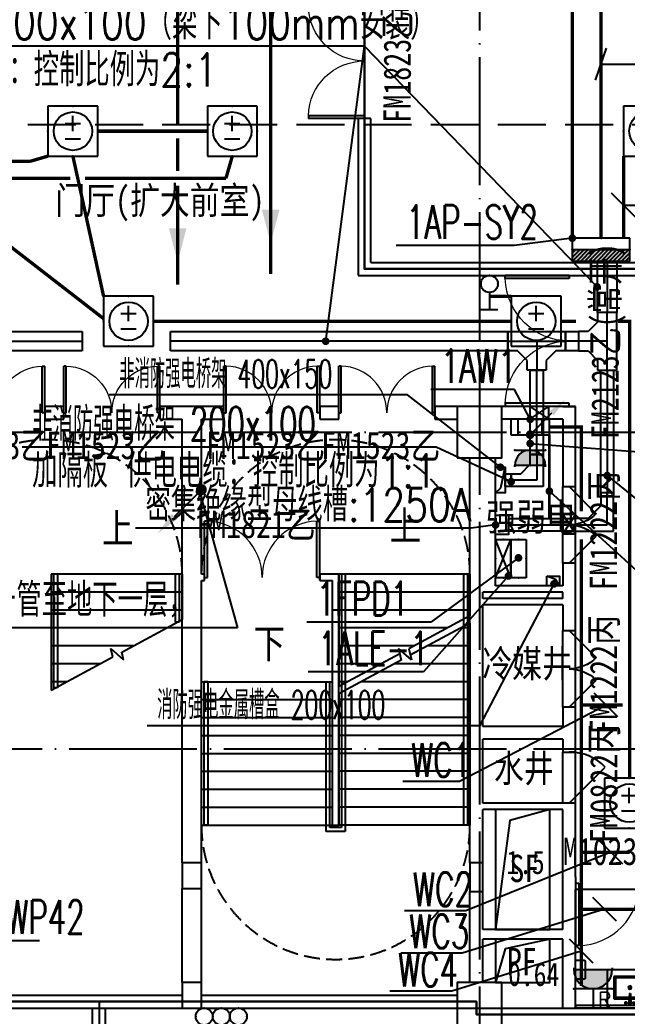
# Model space of a CAD drawing. Extents: x -233336 to 840473, y -28113 to 330904.
# Drawn here: x 25212 to 34706, y 7574 to 23141 of the extents above; entities that cross this region are included whole.
import ezdxf
from ezdxf.enums import TextEntityAlignment as Align
from ezdxf.xclip import XClip

# ---------------------------------------------------------------- set-up
doc = ezdxf.new("R2010")
doc.units = 0
doc.header["$LTSCALE"] = 1000
doc.header["$XCLIPFRAME"] = 2
for name, pattern in [('104-14# 核心筒$0$DASH', [0.35, 0.25, -0.1]), ('104-14# 核心筒$0$DOTE', [2.42, 2, -0.2, 0.02, -0.2]), ('DASH', [0.35, 0.25, -0.1]), ('X-104 14#平面$0$109 3#平面$0$DASH', [0.35, 0.25, -0.1])]:
    doc.linetypes.add(name, pattern=pattern)
doc.layers.get('0').update_dxf_attribs({"linetype": 'CONTINUOUS'})
for name, color, linetype in [('104-14# 核心筒$0$01-标注_符号', 8, 'CONTINUOUS'), ('104-14# 核心筒$0$02-TEXT_标注', 9, 'CONTINUOUS'), ('104-14# 核心筒$0$02-TEXT_门窗', 9, 'CONTINUOUS'), ('104-14# 核心筒$0$A-C_门', 8, 'CONTINUOUS'), ('104-14# 核心筒$0$A-E_栏杆', 8, 'CONTINUOUS'), ('104-14# 核心筒$0$A-E_电梯', 8, 'CONTINUOUS'), ('104-14# 核心筒$0$A-I_卫-洁具', 8, 'CONTINUOUS'), ('104-14# 核心筒$0$A-TECH_结构', 8, 'CONTINUOUS'), ('104-14# 核心筒$0$A_AXIS-轴线', 8, '104-14# 核心筒$0$DOTE'), ('104-14# 核心筒$0$A_STR-砌块墙', 7, 'CONTINUOUS'), ('104-14# 核心筒$0$A_STR-砼柱', 8, 'CONTINUOUS'), ('104-14# 核心筒$0$DOOR_FIRE', 8, 'CONTINUOUS'), ('104-14# 核心筒$0$DOOR_FIRE_TEXT', 7, 'CONTINUOUS'), ('CABLETRAY', 130, 'CONTINUOUS'), ('CABLETRAY_DIM', 80, 'CONTINUOUS'), ('CABLETRAY_DOTE', 160, 'CONTINUOUS'), ('DIM-插座', 80, 'CONTINUOUS'), ('DIM-箱柜', 80, 'CONTINUOUS'), ('DIM-系统', 80, 'CONTINUOUS'), ('EQUIP-动力', 80, 'CONTINUOUS'), ('EQUIP-插座', 80, 'CONTINUOUS'), ('EQUIP-照明', 80, 'CONTINUOUS'), ('EQUIP-箱柜', 80, 'CONTINUOUS'), ('LWIRE', 80, 'CONTINUOUS'), ('TEL_LEAD', 80, 'CONTINUOUS'), ('WIRE-动力', 50, 'CONTINUOUS'), ('WIRE-动力控制', 160, 'DASH'), ('WIRE-插座', 160, 'CONTINUOUS'), ('X-104 14#平面$0$02-TEXT_标注', 9, 'CONTINUOUS'), ('X-104 14#平面$0$05-填充_天正', 8, 'CONTINUOUS'), ('X-104 14#平面$0$A-SUR_吊顶', 8, 'CONTINUOUS'), ('X-104 14#平面$0$A-TECH_电气', 8, 'CONTINUOUS'), ('X-104 14#平面$0$A_STR-砌块墙', 7, 'CONTINUOUS'), ('X-104 14#平面$0$DOOR_FIRE', 8, 'CONTINUOUS'), ('X-104 14#平面$0$DOOR_FIRE_TEXT', 7, 'CONTINUOUS')]:
    doc.layers.add(name, color=color, linetype=linetype)
doc.layers.add('104-14# 核心筒$0$04-不打印_辅助线', color=8, linetype='CONTINUOUS', plot=False)
doc.layers.add('2019.06.25燃气表间不打印', color=7, linetype='CONTINUOUS', plot=False)
doc.layers.add('X-104 14#平面$0$000套内', color=8, linetype='CONTINUOUS', lineweight=30)
doc.styles.add('104-14# 核心筒$0$_TCH_DIM', font='ros.shx', dxfattribs={"bigfont": 'jd.shx'})
doc.styles.add('104-14# 核心筒$0$_TCH_SPACE', font='STXIHEI.TTF', dxfattribs={"width": 0.8, "height": 5})
doc.styles.add('104-14# 核心筒$0$_TCH_WINDOW', font='STXIHEI.TTF', dxfattribs={"width": 0.8, "height": 3.5})
doc.styles.add('104-14# 核心筒$0$Standard', font='STXIHEI.TTF', dxfattribs={"width": 0.8})
doc.styles.add('_TCH_DIM', font='ROMANS2', dxfattribs={"width": 0.8, "bigfont": 'HZDF2'})
doc.styles.add('_TCH_LABEL', font='COMPLEX', dxfattribs={"bigfont": 'GBCBIG'})
doc.styles.add('_TEL_DIM', font='ROMANS2', dxfattribs={"width": 0.8, "height": 3.5, "bigfont": 'HZDF2'})
doc.styles.get("Standard").update_dxf_attribs({"font": 'GBENOR', "bigfont": 'GBCBIG'})
doc.styles.add('X-104 14#平面$0$_TCH_WINDOW', font='STXIHEI.TTF', dxfattribs={"width": 0.75, "height": 3.5})
doc.styles.add('X-104 14#平面$0$Standard', font='STXIHEI.TTF', dxfattribs={"width": 0.8})

# ---------------------------------------------------------------- blocks, each defined once
blk = doc.blocks.new('$equip$00001428')
for p, q in [((0.75, 0.6), (-0.75, 0.6)), ((-0.75, 0.6), (-0.75, 0)), ((-0.469, 0.6), (-0.469, 0)), ((0.469, 0.6), (0.469, 0)), ((0.75, 0), (0.75, 0.6)), ((-0.75, 0), (0.75, 0))]:
    blk.add_line(p, q)
for p in [(0, 0.6), (-0.75, 0.3), (0, 0), (0.75, 0.3)]:
    blk.add_point(p)
at = {"style": '_TCH_LABEL', "flags": 9}
blk.add_attdef('A', (0, 0), '', height=0.00002, dxfattribs=at)
blk = doc.blocks.new('$equip$00001424')
for p, q in [((-0.75, 0), (0.75, 0.6)), ((-0.75, 0.6), (0.75, 0)), ((0.75, 0.6), (-0.75, 0.6)), ((-0.75, 0.6), (-0.75, 0)), ((0.75, 0), (0.75, 0.6)), ((-0.75, 0), (0.75, 0))]:
    blk.add_line(p, q)
for p in [(0, 0.6), (-0.75, 0.3), (0, 0), (0.75, 0.3)]:
    blk.add_point(p)
at = {"style": '_TCH_LABEL', "flags": 9}
blk.add_attdef('A', (0, 0), '', height=0.00002, dxfattribs=at)
blk = doc.blocks.new('$equip$00001413')
for p, q in [((0.75, 0.6), (-0.75, 0.6)), ((-0.75, 0.6), (-0.75, 0)), ((0.75, 0), (0.75, 0.6)), ((-0.75, 0), (0.75, 0))]:
    blk.add_line(p, q)
for p in [(0, 0.6), (-0.75, 0.3), (0, 0), (0.75, 0.3)]:
    blk.add_point(p)
at = {"style": '_TCH_LABEL', "flags": 9}
blk.add_attdef('A', (0, 0), '', height=0.00002, dxfattribs=at)
blk = doc.blocks.new('104-14# 核心筒$0$jhat')
for p, q in [((-395, -250), (-395, 250)), ((-395, 250), (-45, 250)), ((-45, 250), (-45, 12)), ((-220, 32), (-220, 5)), ((-125, 8), (12, 14)), ((-125, 8), (-125, -8)), ((12, 14), (12, -14)), ((-225, 0), (-254, 0)), ((-220, -5), (-220, -33)), ((-187, 0), (-215, 0)), ((-125, -8), (12, -14)), ((-45, -12), (-45, -250)), ((-45, -250), (-395, -250))]:
    blk.add_line(p, q)
at = {"color": 8}
blk.add_lwpolyline([(-70, -11), (-70, -225), (-370, -225), (-370, 225), (-70, 225), (-70, 11)], dxfattribs=at)
at = {"ltscale": 1000, "const_width": 0.84}
blk.add_lwpolyline([(-220, 0, 1), (-220, 0, 1)], format="xyb", close=True, dxfattribs=at)
for points in [[(7, 81), (30, 81), (30, 51), (7, 51)], [(12, -21), (30, -21), (30, 21), (12, 21)], [(7, -81), (30, -81), (30, -51), (7, -51)]]:
    blk.add_lwpolyline(points, close=True)
blk.add_circle((-220, 0), 25.2)
at = {"layer": '104-14# 核心筒$0$04-不打印_辅助线'}
blk.add_lwpolyline([(100, -350), (100, 350), (-500, 350), (-500, -350)], close=True, dxfattribs=at)
blk = doc.blocks.new('104-14# 核心筒$0$$DorLib2D$00000002')
for p, q in [((-0.5, 0), (-0.5, 0.4875)), ((-0.475, 0.4875), (-0.5, 0.4875)), ((-0.475, 0), (-0.475, 0.4875)), ((0.475, 0), (0.475, 0.4875)), ((0.475, 0.4875), (0.5, 0.4875)), ((0.5, 0), (0.5, 0.4875)), ((-0.5, 0), (-0.475, 0)), ((0.5, 0), (0.475, 0))]:
    blk.add_line(p, q)
at = {"lineweight": 13}
for centre, start, end in [((-0.4875, 0), 0, 88.53072), ((0.4875, 0), 91.46928, 180)]:
    blk.add_arc(centre, 0.4875, start, end, dxfattribs=at)
blk = doc.blocks.new('104-14# 核心筒$0$$DorLib2D$00000116')
at = {"color": 0}
for p, q in [((-0.5, 0), (-0.146, 0.354)), ((0.5, 0), (0.146, 0.354))]:
    blk.add_line(p, q, dxfattribs=at)
for centre, start, end in [((-0.5, 0), 0, 45), ((0.5, 0), 135, 180)]:
    blk.add_arc(centre, 0.5, start, end, dxfattribs=at)
blk = doc.blocks.new('104-14# 核心筒$0$$DorLib2D$00000001')
for p, q in [((0.45, 0.975), (0.5, 0.975)), ((0.45, 0), (0.45, 0.975)), ((0.5, 0), (0.5, 0.975)), ((0.5, 0), (0.45, 0))]:
    blk.add_line(p, q)
at = {"lineweight": 13}
blk.add_arc((0.475, 0), 0.975, 91.4693, 180, dxfattribs=at)
blk = doc.blocks.new('104-14# 核心筒$0$$DorLib2D$00000114')
at = {"color": 0}
blk.add_line((0.5, 0), (-0.207, 0.707), dxfattribs=at)
blk.add_arc((0.5, 0), 1, 135, 180, dxfattribs=at)
blk = doc.blocks.new('_FZHK')
blk.add_lwpolyline([(-0.5, -0.5), (0.5, -0.5), (0.5, 0.5), (-0.5, 0.5)], close=True)
blk = doc.blocks.new('104-14# 核心筒')
blk.add_lwpolyline([(29900, 14380), (29900, 14480)])
at = {"layer": '104-14# 核心筒$0$01-标注_符号'}
for points in [[(26725, 14760, 0, 0, 0), (26725, 13950, 120, 0, 0), (26725, 13500, 0, 0, 0)], [(31225, 14800, 0, 0, 0), (31225, 14090, 120, 0, 0), (31225, 13640, 0, 0, 0)], [(29075, 12958.2, 0, 0, 0), (29075, 8950, 0, 0, 0), (31225, 8950, 0, 0, 0), (31225, 12260.2, 120, 0, 0), (31225, 12710.2, 0, 0, 0)]]:
    blk.add_lwpolyline(points, format="xyseb", dxfattribs=at)
at = {"layer": '104-14# 核心筒$0$04-不打印_辅助线', "linetype": '104-14# 核心筒$0$DASH'}
for centre, start, end in [((25650, 14480), 0, 180), ((30150, 14480), 0, 180), ((30150, 10560), 180, 0)]:
    blk.add_arc(centre, 2100, start, end, dxfattribs=at)
at = {"layer": '104-14# 核心筒$0$A-C_门'}
blk.add_line((34900, 9550), (33900, 9550), dxfattribs=at)
at = {"layer": '104-14# 核心筒$0$A-E_栏杆'}
for p, q in [((25740, 14480), (25740, 12704.8)), ((25800, 14480), (25740, 14480)), ((25800, 14480), (25800, 12704.8)), ((27640, 14480), (27640, 13729.8)), ((27700, 14480), (27640, 14480)), ((27700, 14480), (27700, 13729.8)), ((30240, 14480), (30240, 10520)), ((30300, 14480), (30240, 14480)), ((30300, 14480), (30300, 10460)), ((32150, 14480), (32150, 10560)), ((32210, 14480), (32150, 14480)), ((32210, 14480), (32210, 10560)), ((27700, 13729.8), (27640, 13729.8)), ((28090, 12800), (28090, 10560)), ((28150, 12800), (28090, 12800)), ((28150, 12800), (28150, 10560)), ((30000, 10460), (30000, 12800)), ((30000, 12800), (30060, 12800)), ((30060, 10520), (30060, 12800)), ((25800, 12704.8), (25740, 12704.8)), ((28150, 10560), (28090, 10560)), ((30300, 10460), (30000, 10460)), ((30240, 10520), (30060, 10520)), ((32210, 10560), (32150, 10560))]:
    blk.add_line(p, q, dxfattribs=at)
at = {"layer": '104-14# 核心筒$0$A-E_电梯'}
for p, q in [((25700, 14480), (25700, 12667)), ((27750, 14480), (25700, 14480)), ((27750, 14480), (27750, 13773)), ((30200, 14480), (30200, 12723.8)), ((32250, 14480), (30200, 14480)), ((32250, 14480), (32250, 13829.8)), ((27750, 14200), (25700, 14200)), ((32250, 14200), (30200, 14200)), ((27750, 13920), (25700, 13920)), ((30200, 13920), (30100, 13920)), ((32250, 13920), (30200, 13920)), ((26804.1, 13262.7), (27750, 13773)), ((32250, 13829.8), (31292.1, 13313)), ((32250, 13716.2), (31316, 13212.3)), ((32250, 13716.2), (32250, 10560)), ((27503.5, 13640), (25700, 13640)), ((31898.2, 13640), (30200, 13640)), ((32250, 13640), (32108.8, 13640)), ((26984.5, 13360), (25700, 13360)), ((26663.5, 13186.8), (26632.3, 13318.2)), ((26632.3, 13318.2), (26833.3, 13139.4)), ((26833.3, 13139.4), (26804.1, 13262.7)), ((31379.2, 13360), (30200, 13360)), ((31151.5, 13237.2), (30200, 12723.8)), ((31333.3, 13139.4), (31132.3, 13318.2)), ((31132.3, 13318.2), (31175.4, 13136.5)), ((31292.1, 13313), (31333.3, 13139.4)), ((32250, 13360), (31589.8, 13360)), ((25700, 12667), (26663.5, 13186.8)), ((26465.5, 13080), (25700, 13080)), ((31175.4, 13136.5), (30200, 12610.2)), ((30860.2, 13080), (30200, 13080)), ((32250, 13080), (31070.8, 13080)), ((25946.5, 12800), (25700, 12800)), ((28050, 10560), (28050, 12800)), ((28050, 12800), (30100, 12800)), ((30100, 10560), (30100, 12800)), ((30341.2, 12800), (30200, 12800)), ((32250, 12800), (30551.8, 12800)), ((30200, 12610.2), (30200, 10560)), ((28050, 12520), (30100, 12520)), ((32250, 12520), (30200, 12520)), ((28050, 12240), (30100, 12240)), ((32250, 12240), (30200, 12240)), ((28050, 11960), (30100, 11960)), ((32250, 11960), (30200, 11960)), ((28050, 11680), (30100, 11680)), ((32250, 11680), (30200, 11680)), ((28050, 11400), (30100, 11400)), ((32250, 11400), (30200, 11400)), ((28050, 11120), (30100, 11120)), ((32250, 11120), (30200, 11120)), ((28050, 10840), (30100, 10840)), ((32250, 10840), (30200, 10840)), ((28050, 10560), (30100, 10560)), ((32250, 10560), (30200, 10560))]:
    blk.add_line(p, q, dxfattribs=at)
at = {"layer": '104-14# 核心筒$0$A-I_卫-洁具', "ltscale": 0.1}
blk.add_lwpolyline([(33900, 8150), (33900, 8450), (34030, 8450, -0.4142136), (34050, 8430), (34050, 8170, -0.4142136), (34030, 8150)], format="xyb", close=True, dxfattribs=at)
for points in [[(37400, 7700), (33900, 7700), (33900, 8300), (37400, 8300)], [(33900, 7700), (37400, 7700), (37400, 7740), (33900, 7740)]]:
    blk.add_lwpolyline(points, close=True, dxfattribs=at)
at = {"layer": '104-14# 核心筒$0$A-TECH_结构'}
for points in [[(33500, 10800), (32650, 10800), (32650, 8925), (33500, 8925), (33500, 10800), (32871, 10632.1), (32650, 8925)], [(33500, 8775), (32650, 8775), (32650, 8100), (33500, 8100), (33500, 8775), (32798, 8625.1), (32650, 8100)]]:
    blk.add_lwpolyline(points, dxfattribs=at)
at = {"layer": '104-14# 核心筒$0$A_AXIS-轴线'}
for p, q in [((32400, 54018.4), (32400, -8545.1)), ((-24839, 16700), (120259.9, 16700)), ((-24839, 11750), (120259.9, 11750)), ((-24839, 7700), (120259.9, 7700))]:
    blk.add_line(p, q, dxfattribs=at)
at = {"layer": '104-14# 核心筒$0$A_STR-砌块墙'}
for p, q in [((25900, 17100), (25600, 17100)), ((25600, 17100), (25600, 16900)), ((25900, 16900), (25900, 17100)), ((27900, 17100), (27400, 17100)), ((27400, 17100), (27400, 16900)), ((28400, 17100), (27900, 17100)), ((28400, 16900), (28400, 17100)), ((30200, 17100), (29900, 17100)), ((29900, 17100), (29900, 16900)), ((30200, 16900), (30200, 17100)), ((32050, 17100), (31700, 17100)), ((31700, 17100), (31700, 16900)), ((33900, 17100), (32750, 17100)), ((33900, 15850), (33900, 17100)), ((25600, 16900), (25900, 16900)), ((27400, 16900), (27750, 16900)), ((27750, 14430), (27750, 16900)), ((28050, 16900), (28400, 16900)), ((28050, 14480), (28050, 16900)), ((29900, 16900), (30200, 16900)), ((31700, 16900), (32050, 16900)), ((33700, 16900), (32750, 16900)), ((33700, 16900), (33700, 15850)), ((32250, 14250), (32250, 16300)), ((32650, 14300), (32650, 16300)), ((33700, 15850), (33900, 15850)), ((33900, 14650), (33700, 14650)), ((33700, 14650), (33700, 14300)), ((33900, 14250), (33900, 14650)), ((28100, 14480), (28050, 14480)), ((28100, 14380), (28100, 14480)), ((30200, 14480), (29900, 14480)), ((29900, 14480), (29900, 14380)), ((30200, 10560), (30200, 14480)), ((27750, 9970), (27750, 14430)), ((28050, 14380), (28100, 14380)), ((28050, 9970), (28050, 14380)), ((29900, 14380), (30100, 14380)), ((30100, 10560), (30100, 14380)), ((32250, 14050), (32250, 14250)), ((33700, 14200), (32450, 14200)), ((32450, 14100), (32450, 14200)), ((33700, 14300), (32650, 14300)), ((33700, 14100), (33700, 14200)), ((33900, 14050), (33900, 14250)), ((32250, 12000), (32250, 14050)), ((33700, 14100), (32450, 14100)), ((33900, 13600), (33900, 14050)), ((33700, 14000), (32450, 14000)), ((32450, 12100), (32450, 14000)), ((33700, 14000), (33700, 13600)), ((33700, 13600), (33900, 13600)), ((33900, 12400), (33700, 12400)), ((33700, 12400), (33700, 12100)), ((33900, 12000), (33900, 12400)), ((32250, 10850), (32250, 12000)), ((33700, 12100), (32450, 12100)), ((33900, 11700), (33900, 12000)), ((33700, 11900), (32450, 11900)), ((32450, 10900), (32450, 11900)), ((33700, 11900), (33700, 11700)), ((33700, 11700), (33900, 11700)), ((33700, 10900), (32450, 10900)), ((33900, 10900), (33700, 10900)), ((33900, 10850), (33900, 10900)), ((32250, 9970), (32250, 10850)), ((33700, 10800), (32450, 10800)), ((32450, 9970), (32450, 10800)), ((33700, 9650), (33700, 10800)), ((33900, 9750), (33900, 10850)), ((30100, 10560), (30200, 10560)), ((33900, 9750), (33900, 9550)), ((27750, 8100), (27750, 9570)), ((28050, 8100), (28050, 9570)), ((32250, 8850), (32250, 9520)), ((32450, 8925), (32450, 9520)), ((33700, 8925), (33700, 9650)), ((33900, 8850), (33900, 9550)), ((33700, 8925), (32450, 8925)), ((32250, 8100), (32250, 8850)), ((33700, 8775), (32450, 8775)), ((32450, 8100), (32450, 8775)), ((33700, 7700), (33700, 8775)), ((33900, 7700), (33900, 8850)), ((23750, 7900), (27750, 7900)), ((28050, 7900), (32050, 7900)), ((23750, 7700), (27750, 7700)), ((28050, 7700), (32050, 7700)), ((32750, 7700), (33700, 7700)), ((33900, 7700), (37400, 7700))]:
    blk.add_line(p, q, dxfattribs=at)
at = {"layer": '104-14# 核心筒$0$DOOR_FIRE'}
for p, q in [((33700, 14650), (33700, 15850)), ((33900, 14650), (33900, 15850)), ((33700, 12400), (33700, 13600)), ((33900, 12400), (33900, 13600)), ((33700, 10900), (33700, 11700)), ((33900, 10900), (33900, 11700))]:
    blk.add_line(p, q, dxfattribs=at)
at = {"layer": '104-14# 核心筒$0$A-C_门'}
ref = blk.add_blockref('104-14# 核心筒$0$$DorLib2D$00000001', (34400, 9650), dxfattribs=dict(at, xscale=1000, yscale=1000, zscale=200, rotation=180))
ref.add_attrib('A', 'M1023', (33702.6, 9934.5), dxfattribs={"layer": '104-14# 核心筒$0$02-TEXT_门窗', "height": 428.14, "style": '104-14# 核心筒$0$_TCH_WINDOW', "width": 0.8})
at = {"layer": '104-14# 核心筒$0$A-I_卫-洁具', "ltscale": 0.1, "xscale": -1, "rotation": 90}
blk.add_blockref('104-14# 核心筒$0$jhat', (34750, 7800), dxfattribs=at)
at = {"layer": '104-14# 核心筒$0$A_STR-砼柱'}
for p, xscale, yscale, zscale in [((32400, 16700), 700, 800, 800), ((27900, 9770), 300, 400, 400), ((32350, 9745), 200, 450, 450), ((27900, 7900), 300, 400, 400), ((32400, 7700), 700, 800, 800)]:
    blk.add_blockref('_FZHK', p, dxfattribs=dict(at, xscale=xscale, yscale=yscale, zscale=zscale))
at = {"layer": '104-14# 核心筒$0$DOOR_FIRE'}
ref = blk.add_blockref('104-14# 核心筒$0$$DorLib2D$00000002', (24850, 17000), dxfattribs=dict(at, xscale=1500, yscale=-1500, zscale=200, rotation=180.000000000012))
ref.add_attrib('A', 'FM1523乙', (23821.6, 16278.2), dxfattribs={"layer": '104-14# 核心筒$0$DOOR_FIRE_TEXT', "height": 428.14, "style": '104-14# 核心筒$0$_TCH_WINDOW', "width": 0.8})
ref = blk.add_blockref('104-14# 核心筒$0$$DorLib2D$00000002', (26650, 17000), dxfattribs=dict(at, xscale=1500, yscale=-1500, zscale=200, rotation=180.000000000012))
ref.add_attrib('A', 'FM1523乙', (25621.6, 16278.2), dxfattribs={"layer": '104-14# 核心筒$0$DOOR_FIRE_TEXT', "height": 428.14, "style": '104-14# 核心筒$0$_TCH_WINDOW', "width": 0.8})
ref = blk.add_blockref('104-14# 核心筒$0$$DorLib2D$00000002', (29150, 17000), dxfattribs=dict(at, xscale=-1500, yscale=-1500, zscale=200, rotation=180.000000000012))
ref.add_attrib('A', 'FM1523乙', (28121.6, 16278.2), dxfattribs={"layer": '104-14# 核心筒$0$DOOR_FIRE_TEXT', "height": 428.14, "style": '104-14# 核心筒$0$_TCH_WINDOW', "width": 0.8})
ref = blk.add_blockref('104-14# 核心筒$0$$DorLib2D$00000002', (30950, 17000), dxfattribs=dict(at, xscale=-1500, yscale=-1500, zscale=200, rotation=180.000000000012))
ref.add_attrib('A', 'FM1523乙', (29921.6, 16278.2), dxfattribs={"layer": '104-14# 核心筒$0$DOOR_FIRE_TEXT', "height": 428.14, "style": '104-14# 核心筒$0$_TCH_WINDOW', "width": 0.8})
ref = blk.add_blockref('104-14# 核心筒$0$$DorLib2D$00000116', (33800, 15250), dxfattribs=dict(at, xscale=1200, yscale=-1200, zscale=200, rotation=90.00000000036427))
ref.add_attrib('A', 'FM1222丙', (34550.8, 14225.9), dxfattribs={"layer": '104-14# 核心筒$0$DOOR_FIRE_TEXT', "height": 428.14, "rotation": 90, "style": '104-14# 核心筒$0$_TCH_WINDOW', "width": 0.8})
ref = blk.add_blockref('104-14# 核心筒$0$$DorLib2D$00000002', (29000, 14430), dxfattribs=dict(at, xscale=1800, yscale=1800, zscale=100))
ref.add_attrib('A', 'FM1821乙', (27971.6, 15044.2), dxfattribs={"layer": '104-14# 核心筒$0$DOOR_FIRE_TEXT', "height": 428.14, "style": '104-14# 核心筒$0$_TCH_WINDOW', "width": 0.8})
ref = blk.add_blockref('104-14# 核心筒$0$$DorLib2D$00000116', (33800, 13000), dxfattribs=dict(at, xscale=1200, yscale=-1200, zscale=200, rotation=90.00000000036421))
ref.add_attrib('A', 'FM1222丙', (34550.8, 11975.9), dxfattribs={"layer": '104-14# 核心筒$0$DOOR_FIRE_TEXT', "height": 428.14, "rotation": 90, "style": '104-14# 核心筒$0$_TCH_WINDOW', "width": 0.8})
ref = blk.add_blockref('104-14# 核心筒$0$$DorLib2D$00000114', (33800, 11300), dxfattribs=dict(at, xscale=-800, yscale=-800, zscale=200, rotation=90.00000000036432))
ref.add_attrib('A', 'FM0822丙', (34555.1, 10275.9), dxfattribs={"layer": '104-14# 核心筒$0$DOOR_FIRE_TEXT', "height": 428.14, "rotation": 90, "style": '104-14# 核心筒$0$_TCH_WINDOW', "width": 0.8})
at = {"layer": '104-14# 核心筒$0$01-标注_符号', "color": 7, "style": '104-14# 核心筒$0$_TCH_DIM'}
for s, p in [('上', (26495.1, 14917.5)), ('上', (30995.1, 14957.5)), ('下', (28865.4, 13115.7))]:
    blk.add_text(s, height=520.9, dxfattribs=at).set_placement(p)
at = {"layer": '104-14# 核心筒$0$02-TEXT_标注', "style": '104-14# 核心筒$0$Standard', "width": 0.8}
for s, p in [('强弱电', (32504.2, 15160.2)), ('冷媒井', (32442.8, 12868.4)), ('水井', (32624.6, 11230.7)), ('SF', (32867.9, 9667.5)), ('PF', (32826.1, 8211.6))]:
    blk.add_text(s, height=428.14, dxfattribs=at).set_placement(p)
at = {"layer": '104-14# 核心筒$0$04-不打印_辅助线', "style": '104-14# 核心筒$0$_TCH_SPACE', "width": 0.8}
for s, p in [('1.5', (32819.1, 9794)), ('0.64', (32846.5, 8043.1))]:
    blk.add_text(s, height=366.98, dxfattribs=at).set_placement(p)
blk = doc.blocks.new('*U95')
blk.add_lwpolyline([(200, 0), (200, 300), (0, 300), (0, 0), (200, 0), (0, 300), (0, 0), (200, 300)])
blk = doc.blocks.new('X-104 14#平面$0$dd')
at = {"layer": 'X-104 14#平面$0$A-TECH_电气'}
for p, rotation in [((33248, -282000), 270), ((33963, -283690), 180)]:
    blk.add_blockref('*U95', p, dxfattribs=dict(at, rotation=rotation))
blk = doc.blocks.new('X-104 14#平面$0$$DorLib2D$00000002')
for p, q in [((-0.5, 0), (-0.5, 0.4875)), ((-0.475, 0.4875), (-0.5, 0.4875)), ((-0.475, 0), (-0.475, 0.4875)), ((0.475, 0), (0.475, 0.4875)), ((0.475, 0.4875), (0.5, 0.4875)), ((0.5, 0), (0.5, 0.4875)), ((-0.5, 0), (-0.475, 0)), ((0.5, 0), (0.475, 0))]:
    blk.add_line(p, q)
at = {"lineweight": 13}
for centre, start, end in [((-0.4875, 0), 0, 88.53072), ((0.4875, 0), 91.46928, 180)]:
    blk.add_arc(centre, 0.4875, start, end, dxfattribs=at)
blk = doc.blocks.new('X-104 14#平面')
at = {"layer": 'X-104 14#平面$0$000套内'}
blk.add_lwpolyline([(23400, 26450), (50400, 26450), (50400, -2050), (23450, -2050), (23450, 7800), (32350, 7800), (32350, 7600), (41500, 7600), (41500, 16600), (38350, 16600), (38350, 19250), (30600, 19250), (30600, 26300)], dxfattribs=at)
at = {"layer": 'X-104 14#平面$0$05-填充_天正'}
blk.add_lwpolyline([(41400, -2050), (41400, 7600), (32350, 7600), (32350, 7800), (26450, 7800), (26450, 6400), (23450, 6400), (23450, -2050), (30600, -2050), (30600, -250), (32400, -250), (32400, -2050)], close=True, dxfattribs=at)
at = {"layer": 'X-104 14#平面$0$A-SUR_吊顶', "linetype": 'X-104 14#平面$0$109 3#平面$0$DASH', "ltscale": 3}
blk.add_lwpolyline([(109062.3, -4432.1), (119297.3, 10714.5), (117562.9, 11100.5), (120741.8, 38794.6), (99426.9, 44725), (92631.2, 20300), (86987.2, 20300), (86987.2, 21500), (8392.2, 21500), (5688.7, 8781.2), (-2733.6, 10571.4), (-6009.8, -4841.7), (40178.1, -2825.1), (39845.1, -4916.4), (83845.6, -2647.5)], close=True, dxfattribs=at)
at = {"layer": 'X-104 14#平面$0$A_STR-砌块墙'}
for p, q in [((30700, 21600), (30500, 21600)), ((30500, 21600), (30500, 19150)), ((30700, 19350), (30700, 21600)), ((30700, 19350), (33800, 19350)), ((33800, 19350), (38450, 19350)), ((30500, 19150), (33700, 19150)), ((33700, 19150), (33900, 19150)), ((33900, 19150), (38250, 19150)), ((33700, 17100), (33900, 17100)), ((26350, 6500), (26350, 7700)), ((26350, 7700), (26550, 7700)), ((26550, 6300), (26550, 7700))]:
    blk.add_line(p, q, dxfattribs=at)
ref = blk.add_blockref('104-14# 核心筒', (0, 0))
XClip(ref).set_block_clipping_path([(-38664.3623821461, -25500), (139216.5485069363, 330900)])
blk.add_blockref('X-104 14#平面$0$dd', (-62.7, 299100))
at = {"layer": 'X-104 14#平面$0$DOOR_FIRE'}
ref = blk.add_blockref('X-104 14#平面$0$$DorLib2D$00000002', (30600, 22500), dxfattribs=dict(at, xscale=-1800, yscale=1800, zscale=200, rotation=90))
ref.add_attrib('A', 'FM1823乙', (31324.6, 21535.8), dxfattribs={"layer": 'X-104 14#平面$0$DOOR_FIRE_TEXT', "height": 428.14, "rotation": 90, "style": 'X-104 14#平面$0$_TCH_WINDOW', "width": 0.75})
ref = blk.add_blockref('X-104 14#平面$0$$DorLib2D$00000002', (33800, 18125), dxfattribs=dict(at, xscale=2050, yscale=-2050, zscale=200, rotation=270))
ref.add_attrib('A', 'FM2123乙(常开)', (34575, 16590.2), dxfattribs={"layer": 'X-104 14#平面$0$DOOR_FIRE_TEXT', "height": 428.139, "rotation": 90, "style": 'X-104 14#平面$0$_TCH_WINDOW', "width": 0.75})
at = {"layer": 'X-104 14#平面$0$02-TEXT_标注', "style": 'X-104 14#平面$0$Standard', "width": 0.8}
blk.add_text('门厅(扩大前室)', height=428.14, dxfattribs=at).set_placement((25767, 20107.6))
blk = doc.blocks.new('*X5')
at = {"color": 0}
for p, q in [((-250, 32.8), (-182.8, 100)), ((-250, 68.2), (-218.2, 100)), ((-247.5, 0), (-147.5, 100)), ((-212.1, 0), (-112.1, 100)), ((-176.8, 0), (-76.8, 100)), ((-141.4, 0), (-41.4, 100)), ((-106.1, 0), (-6.1, 100)), ((-70.7, 0), (29.3, 100)), ((-35.4, 0), (64.6, 100)), ((0, 0), (100, 100)), ((35.4, 0), (135.4, 100)), ((70.7, 0), (170.7, 100)), ((106.1, 0), (206.1, 100)), ((141.4, 0), (241.4, 100)), ((176.8, 0), (250, 73.2)), ((212.1, 0), (250, 37.9)), ((247.5, 0), (250, 2.5))]:
    blk.add_line(p, q, dxfattribs=at)
blk = doc.blocks.new('$equip$00001414')
for p, q in [((0.75, 0.6), (-0.75, 0.6)), ((-0.75, 0.6), (-0.75, 0)), ((0.75, 0), (0.75, 0.6)), ((-0.75, 0.3), (0.75, 0.3)), ((-0.75, 0), (0.75, 0))]:
    blk.add_line(p, q)
at = {"const_width": 0.3}
blk.add_lwpolyline([(-0.75, 0.15), (0.75, 0.15)], dxfattribs=at)
for p in [(0, 0.6), (-0.75, 0.3), (0.75, 0.3), (0, 0)]:
    blk.add_point(p)
at = {"xscale": 0.00300000000061118, "yscale": 0.00300000000061118, "zscale": 0.00300000000061118}
blk.add_blockref('*X5', (0, 0), dxfattribs=at)
at = {"style": '_TCH_LABEL', "flags": 9}
blk.add_attdef('A', (0, 0), '', height=0.00002, dxfattribs=at)
blk = doc.blocks.new('$equip$00001344')
for p, q in [((0.65, 0.65), (-0.65, 0.65)), ((-0.65, 0.65), (-0.65, -0.65)), ((0.65, -0.65), (0.65, 0.65)), ((0, 0), (0, 0.4)), ((-0.2, 0.2), (0.2, 0.2)), ((-0.2, -0.2), (0.2, -0.2)), ((-0.65, -0.65), (0.65, -0.65))]:
    blk.add_line(p, q)
blk.add_circle((0, 0), 0.5)
for p in [(0, 0.65), (-0.65, 0), (0.65, 0), (0, -0.65)]:
    blk.add_point(p)
at = {"flags": 9}
blk.add_attdef('A', (0, 0), '', height=0.00002, dxfattribs=at)
blk = doc.blocks.new('$equip$00002672')
for p, q in [((0.222, 0.889), (-0.222, 0.889)), ((0, 0.444), (0, 0.889))]:
    blk.add_line(p, q)
blk.add_circle((0, 0.222), 0.222)
for p in [(0, 0.889), (-0.222, 0.222), (0, 0), (0.222, 0.222)]:
    blk.add_point(p)
at = {"color": 7, "style": '_TEL_DIM', "flags": 1}
for tag in ['A', 'REMARK']:
    blk.add_attdef(tag, text='', height=0.00002, dxfattribs=at).set_placement((0, 0), align=Align.MIDDLE_CENTER)
blk = doc.blocks.new('$equip$00001764')
for p, q in [((-0.5, 1.05), (-0.5, 1)), ((0.5, 1.05), (0.5, 1)), ((-0.5, 1), (0.5, 1)), ((0.5, 0.5), (-0.5, 0.5)), ((0, 0.5), (0, 0))]:
    blk.add_line(p, q)
blk.add_arc((0, 1), 0.5, 180, 0)
for p in [(-0.5, 0.5), (0.5, 0.5), (0, 0)]:
    blk.add_point(p)
for points in [[(0.433, 0.75), (-0.433, 0.75), (0.5, 1), (-0.5, 1)], [(0.25, 0.567), (-0.25, 0.567), (0.433, 0.75), (-0.433, 0.75)], [(0, 0.5), (0, 0.5), (0.25, 0.567), (-0.25, 0.567)]]:
    blk.add_solid(points)
at = {"color": 7, "style": '_TEL_DIM'}
blk.add_attdef('$TEXT$', text='', height=0.4, dxfattribs=at).set_placement((0.303, 0.211), align=Align.MIDDLE_CENTER)
at = {"color": 7, "style": '_TEL_DIM', "flags": 1}
blk.add_attdef('A', text='', height=0.00002, dxfattribs=at).set_placement((0, 0), align=Align.MIDDLE_CENTER)
blk = doc.blocks.new('$equip$00001237')
for p, q in [((-0.5, 1.05), (-0.5, 1)), ((-0.5, 1), (0.5, 1)), ((0.5, 1.05), (0.5, 1)), ((0.5, 0.5), (-0.5, 0.5)), ((0, 0.5), (0, 0))]:
    blk.add_line(p, q)
blk.add_arc((0, 1), 0.5, 180, 0)
for p in [(0, 1), (-0.5, 0.5), (0.5, 0.5), (0, 0)]:
    blk.add_point(p)
for points in [[(0.433, 0.75), (-0.433, 0.75), (0.5, 1), (-0.5, 1)], [(0.25, 0.567), (-0.25, 0.567), (0.433, 0.75), (-0.433, 0.75)], [(0, 0.5), (0, 0.5), (0.25, 0.567), (-0.25, 0.567)]]:
    blk.add_solid(points)
at = {"flags": 9}
blk.add_attdef('A', (0, 0), '', height=0.00002, dxfattribs=at)
blk = doc.blocks.new('$TelecSys$00000079')
for p, q in [((0.7, 0.7), (0, 0)), ((0.104, 0.104), (0.104, 0.104)), ((-0.104, -0.104), (-0.104, -0.104))]:
    blk.add_line(p, q)
at = {"const_width": 0.142}
blk.add_lwpolyline([(-0.071, 0, 1), (0.071, 0, 1)], format="xyb", close=True, dxfattribs=at)
blk.add_solid([(0.63, 0.77), (0.77, 0.63), (1.15, 1.15)])
at = {"width": 0.8, "flags": 9}
blk.add_attdef('A', (0, 0), '', height=0.00002, dxfattribs=at)
blk = doc.blocks.new('$TelecSys$00000098')
blk.add_solid([(0.5, 0), (-0.5, 0.26), (-0.5, -0.26)])
blk = doc.blocks.new('$TelecSys$00000080')
for p, q in [((-0.7, -0.7), (0, 0)), ((0.104, 0.104), (0.104, 0.104)), ((-0.104, -0.104), (-0.104, -0.104))]:
    blk.add_line(p, q)
at = {"const_width": 0.142}
blk.add_lwpolyline([(0.071, 0, 1), (-0.071, 0, 1)], format="xyb", close=True, dxfattribs=at)
blk.add_solid([(-0.63, -0.77), (-0.77, -0.63), (-1.15, -1.15)])
at = {"width": 0.8, "flags": 9}
blk.add_attdef('A', (0, 0), '', height=0.00002, rotation=180, dxfattribs=at)

msp = doc.modelspace()

# ---------------------------------------------------------------- linework, layer by layer
at = {"layer": '2019.06.25燃气表间不打印'}
msp.add_line((21774.8, 8754.7), (25516.8, 8754.7), dxfattribs=at)
at = {"layer": 'CABLETRAY'}
for p, q in [((34245.3, 18570), (34245.3, 19371.2)), ((34245.3, 19371.2), (34545.3, 19371.2)), ((34545.3, 19371.2), (34545.3, 18570)), ((34545.3, 18570), (34245.3, 18570)), ((34545.3, 18570), (34245.3, 18570)), ((34245.3, 18570), (34245.3, 18420)), ((34545.3, 17670), (34545.3, 18570)), ((34245.3, 18420), (34095.3, 18270)), ((23300, 18270), (26183.7, 18270)), ((26183.7, 18270), (26183.7, 17970)), ((27566.2, 17970), (27566.2, 18270)), ((27566.2, 18270), (32843.1, 18270)), ((32843.1, 18270), (32843.1, 17970)), ((32843.1, 18270), (33743.1, 18270)), ((32843.1, 17970), (32843.1, 18270)), ((33743.1, 17970), (33743.1, 18270)), ((33743.1, 18270), (33945.3, 18270)), ((33743.1, 18270), (33743.1, 17970)), ((34095.3, 18270), (33945.3, 18270)), ((33945.3, 18270), (33945.3, 17970)), ((33945.3, 18270), (33945.3, 17970)), ((26183.7, 17970), (23300, 17970)), ((32843.1, 17970), (27566.2, 17970)), ((32993.1, 17970), (32843.1, 17970)), ((33143.1, 17820), (32993.1, 17970)), ((33593.1, 17970), (33443.1, 17820)), ((33743.1, 17970), (33593.1, 17970)), ((33945.3, 17970), (33743.1, 17970)), ((33945.3, 17970), (34095.3, 17970)), ((34095.3, 17970), (34245.3, 17820)), ((33143.1, 17670), (33143.1, 17820)), ((33443.1, 17820), (33443.1, 17670)), ((34245.3, 17820), (34245.3, 17670)), ((33443.1, 17670), (33143.1, 17670)), ((33193.1, 17670), (33393.1, 17670)), ((33193.1, 16350.5), (33193.1, 17670)), ((33393.1, 17670), (33393.1, 16350.5)), ((34245.3, 17670), (34545.3, 17670)), ((34295.3, 15700), (34295.3, 17670)), ((34295.3, 17670), (34495.3, 17670)), ((34495.3, 17670), (34495.3, 15700)), ((33393.1, 16350.5), (33193.1, 16350.5)), ((33193.1, 16200.5), (33193.1, 16350.5)), ((33193.1, 16350.5), (33393.1, 16350.5)), ((33393.1, 16350.5), (33393.1, 15850.5)), ((33043.1, 16050.5), (33193.1, 16200.5)), ((32800, 15850.5), (32800, 16050.5)), ((32800, 16050.5), (32893.1, 16050.5)), ((32893.1, 16050.5), (32893.1, 15850.5)), ((32893.1, 15850.5), (32893.1, 16050.5)), ((32893.1, 16050.5), (33043.1, 16050.5)), ((32893.1, 15850.5), (32800, 15850.5)), ((33393.1, 15850.5), (32893.1, 15850.5)), ((34495.3, 15750), (34295.3, 15750)), ((34295.3, 15750), (34295.3, 15550)), ((34495.3, 15150), (34495.3, 15750)), ((34495.3, 15700), (34295.3, 15700)), ((34295.3, 15550), (34095.3, 15350)), ((32850, 15150), (32850, 15350)), ((32850, 15350), (33895.3, 15350)), ((34095.3, 15350), (33895.3, 15350)), ((33895.3, 15350), (33895.3, 15150)), ((33895.3, 15350), (33895.3, 15150)), ((33895.3, 15150), (32850, 15150)), ((33895.3, 15150), (34495.3, 15150))]:
    msp.add_line(p, q, dxfattribs=at)
at = {"layer": 'CABLETRAY_DIM'}
for p, q in [((30600, 22730.9), (21818.4, 22730.9)), ((29993.7, 18120), (30600, 22730.9)), ((34236.2, 18970.6), (30600, 22730.9)), ((31718.9, 16463), (25245.6, 16463)), ((32893.1, 15924.6), (31718.9, 16463)), ((34395.3, 16020.3), (35471.5, 15146.7)), ((32269.6, 15198.7), (27018.8, 15198.7)), ((32650, 15250), (32269.6, 15198.7))]:
    msp.add_line(p, q, dxfattribs=at)
at = {"layer": 'CABLETRAY_DIM', "const_width": 60}
for points in [[(34257, 18949, 1), (34215.3, 18992.2, 1)], [(29989.8, 18090.3, 1), (29997.7, 18149.8, 1)], [(34372, 16039.3, 1), (34418.6, 16001.4, 1)], [(32920.4, 15912.1, 1), (32865.8, 15937.1, 1)], [(32679.7, 15254, 1), (32620.3, 15246, 1)]]:
    msp.add_lwpolyline(points, format="xyb", close=True, dxfattribs=at)
at = {"layer": 'CABLETRAY_DOTE'}
for p, q in [((34395.3, 19371.2), (34395.3, 18570)), ((34395.3, 17670), (34395.3, 18570)), ((23300, 18120), (26183.7, 18120)), ((32843.1, 18120), (27566.2, 18120)), ((32843.1, 18120), (33743.1, 18120)), ((33293.1, 18120), (33293.1, 17670)), ((33945.3, 18120), (33743.1, 18120)), ((34395.3, 18120), (33945.3, 18120)), ((33293.1, 16350.5), (33293.1, 17670)), ((34395.3, 17670), (34395.3, 15700)), ((33293.1, 16350.5), (33293.1, 15950.5)), ((32800, 15950.5), (32893.1, 15950.5)), ((33293.1, 15950.5), (32893.1, 15950.5)), ((34395.3, 15250), (34395.3, 15750)), ((32850, 15250), (33895.3, 15250)), ((33895.3, 15250), (34395.3, 15250))]:
    msp.add_line(p, q, dxfattribs=at)
at = {"layer": 'DIM-插座', "color": 80}
for p, q in [((34213.8, 22201.7), (34385.8, 22697.7)), ((34836.4, 20060.6), (34465.2, 20431.9)), ((32942.7, 19616.3), (31094.8, 19616.3)), ((33849.8, 19731.2), (32942.7, 19616.3)), ((33190.7, 16521.2), (35027.8, 16381.7)), ((34563.1, 12248.5), (34191.9, 12619.7)), ((34639.8, 9947.7), (34268.6, 10318.9)), ((34540.2, 9057.9), (34169, 9429.2)), ((34174.8, 8403), (33803.6, 8774.2))]:
    msp.add_line(p, q, dxfattribs=at)
for points in [[(34299.8, 22449.7), (34597.3, 22449.7)], [(34597.3, 22449.7), (35555, 22449.7)], [(34650.8, 20246.3), (34908, 20246.3)], [(34377.5, 12434.1), (32087.5, 11239.8)], [(32087.5, 11239.8), (31199.4, 11239.8)], [(34454.2, 10133.3), (32185.5, 9218.6)], [(32185.5, 9218.6), (31227.9, 9218.6)], [(34354.6, 9243.6), (32129.9, 8559.2)], [(33989.2, 8588.6), (31965.7, 7963)], [(32129.9, 8559.2), (31172.2, 8559.2)], [(31965.7, 7963), (30996.4, 7963)]]:
    msp.add_lwpolyline(points, dxfattribs=at)
at = {"layer": 'DIM-插座', "color": 80, "const_width": 60}
for points in [[(33879.6, 19734.9, 1), (33820, 19727.4, 1)], [(33160.8, 16523.5, 1), (33220.6, 16519, 1)]]:
    msp.add_lwpolyline(points, format="xyb", close=True, dxfattribs=at)
at = {"layer": 'DIM-箱柜'}
for p, q in [((31272.4, 17280.3), (26609, 17280.3)), ((32725, 16150.5), (31272.4, 17280.3)), ((33007.9, 14735), (31639.8, 13731.1)), ((32852.3, 14452.4), (31521.2, 12952.4)), ((33563, 14327.8), (32400, 12108.3)), ((31639.8, 13731.1), (29696.8, 13731.1)), ((31521.2, 12952.4), (29718.3, 12952.4)), ((32400, 12108.3), (27201, 12108.3))]:
    msp.add_line(p, q, dxfattribs=at)
at = {"layer": 'DIM-箱柜', "const_width": 60}
for points in [[(32748.7, 16132, 1), (32701.3, 16168.9, 1)], [(33032.1, 14752.7, 1), (32983.7, 14717.2, 1)], [(32872.2, 14474.9, 1), (32832.3, 14430, 1)], [(33577, 14354.4, 1), (33549.1, 14301.2, 1)]]:
    msp.add_lwpolyline(points, format="xyb", close=True, dxfattribs=at)
at = {"layer": 'EQUIP-箱柜'}
for p, q in [((32732.3, 15830.1), (32800, 16150.5)), ((32650, 15750.5), (32732.3, 15830.1)), ((33587.7, 14396.8), (33451.7, 14450)), ((33651.7, 14300), (33587.7, 14396.8))]:
    msp.add_line(p, q, dxfattribs=at)
for points in [[(32650, 15750.5), (32650, 16150.5), (32800, 16150.5), (32800, 15750.5)], [(32850, 15400), (32850, 15100), (32650, 15100), (32650, 15400)], [(33451.7, 14450), (33651.7, 14450), (33651.7, 14300), (33451.7, 14300)]]:
    msp.add_lwpolyline(points, close=True, dxfattribs=at)
at = {"layer": 'TEL_LEAD', "color": 80}
for p, q in [((32944.8, 17366), (31638, 17366)), ((33190.7, 16900), (32944.8, 17366)), ((28019.8, 15769.8), (28615.4, 13641.4)), ((33490.7, 15777.3), (35234, 14186.1)), ((28615.4, 13641.4), (21984.9, 13641.4))]:
    msp.add_line(p, q, dxfattribs=at)
at = {"layer": 'TEL_LEAD', "color": 80, "const_width": 60}
for points in [[(33204.7, 16873.5, 1), (33176.7, 16926.5, 1)], [(28011.7, 15798.7, 1), (28027.9, 15740.9, 1)], [(33468.5, 15797.6, 1), (33512.8, 15757.1, 1)]]:
    msp.add_lwpolyline(points, format="xyb", close=True, dxfattribs=at)
at = {"layer": 'WIRE-动力', "color": 50, "const_width": 37.5}
msp.add_lwpolyline([(33490.7, 16660), (33490.7, 15350)], dxfattribs=at)
at = {"layer": 'WIRE-动力控制', "color": 160, "const_width": 52.5}
for points in [[(25373.4, 20932), (25650.8, 21012.9)], [(28433.6, 20665.4), (28533.7, 21012.9)], [(24033.3, 20932), (25373.4, 20932)], [(24033.3, 20665.4), (26001.8, 20665.4)], [(26232.1, 20665.4), (28433.6, 20665.4)], [(24033.3, 20398.7), (26521, 18472.9)], [(32895.7, 18822.4), (32552.7, 18822.4)]]:
    msp.add_lwpolyline(points, dxfattribs=at)
at = {"layer": 'WIRE-插座', "color": 160, "const_width": 52.5}
for points in [[(33849.8, 19731.2), (33849.8, 26076.3), (44753.5, 26076.3)], [(46606.7, 25700), (34299.8, 25700), (34299.8, 19731.2)], [(27679.5, 23906.4), (27679.5, 21515.4)], [(29133, 23606.4), (29133, 19172.8)], [(26430.8, 21402.9), (28143.7, 21402.9)], [(27679.5, 21290.4), (27679.5, 20777.9)], [(26521, 18822.4), (26040.8, 21012.9)], [(34650.8, 21012.9), (34650.8, 19731.2)], [(27679.5, 20552.9), (27679.5, 19005.6)], [(32895.7, 18432.4), (27301, 18432.4)], [(33675.7, 18432.4), (33906.5, 18432.4)], [(34565.2, 18432.4), (34747.5, 18432.4), (34747.5, 11292.9)], [(33490.7, 16780), (33989.2, 16780), (33989.2, 15464)], [(33989.2, 15026.9), (33989.2, 8043.2)], [(34635, 12434.1), (33989.2, 12434.1)], [(34748.2, 10133.3), (33989.2, 10133.3)], [(35148.2, 9243.5), (33989.2, 9243.6)]]:
    msp.add_lwpolyline(points, dxfattribs=at)

# ---------------------------------------------------------------- block references
msp.add_blockref('X-104 14#平面', (0, 0))
at = {"layer": 'DIM-系统', "xscale": 525, "yscale": 525, "zscale": 525}
for p, rotation in [((29133, 19912.2), 270), ((27679.5, 19619.4), 270.0000000000004)]:
    msp.add_blockref('$TelecSys$00000098', p, dxfattribs=dict(at, rotation=rotation))
at = {"layer": 'EQUIP-动力', "color": 80, "xscale": 600, "yscale": 600, "zscale": 600}
for p in [(26040.8, 21402.9), (28533.7, 21402.9), (35040.8, 21402.9), (26911, 18432.4), (33285.7, 18432.4), (34740.8, 10902.9), (34740.8, 10902.9)]:
    msp.add_blockref('$equip$00001344', p, dxfattribs=at)
at = {"layer": 'EQUIP-插座', "color": 80, "xscale": 480, "yscale": 480, "zscale": 480, "rotation": 180}
msp.add_blockref('$equip$00001237', (33190.7, 16660), dxfattribs=at)
at = {"layer": 'EQUIP-插座', "xscale": 600, "yscale": 600, "zscale": 600}
msp.add_blockref('$equip$00001764', (34174.2, 7700), dxfattribs=at).add_auto_attribs({'$TEXT$': 'R'})
at = {"layer": 'EQUIP-照明', "color": 80, "xscale": 600, "yscale": 600, "zscale": 600, "rotation": 180}
for p in [(32552.7, 19150), (28095, 7700), (28361.7, 7700), (28628.4, 7700)]:
    msp.add_blockref('$equip$00002672', p, dxfattribs=at)
at = {"layer": 'EQUIP-箱柜', "color": 80, "xscale": 600, "yscale": 600, "zscale": 600}
msp.add_blockref('$equip$00001414', (34299.8, 19371.2), dxfattribs=at)
at = {"layer": 'EQUIP-箱柜', "color": 80, "zscale": 400}
for name, p, xscale, yscale, rotation in [('$equip$00001428', (33190.7, 16900), 400, 400, 180), ('$equip$00001424', (32650, 14722.4), -400.0000000000001, 399.9999999999999, 270), ('$equip$00001413', (32890, 14722.4), -400.0000000000001, 399.9999999999999, 270)]:
    msp.add_blockref(name, p, dxfattribs=dict(at, xscale=xscale, yscale=yscale, rotation=rotation))
at = {"layer": 'LWIRE', "xscale": 479.9999999999998, "yscale": 479.9999999999998, "zscale": 479.9999999999998}
msp.add_blockref('$TelecSys$00000079', (33190.7, 16660), dxfattribs=at)
at = {"layer": 'LWIRE', "color": 80, "xscale": 600, "yscale": 600, "zscale": 600}
msp.add_blockref('$TelecSys$00000080', (28050, 15800), dxfattribs=at)

# ---------------------------------------------------------------- texts
at = {"layer": '2019.06.25燃气表间不打印', "color": 7, "style": '_TEL_DIM', "width": 0.64}
msp.add_text('WD-AT-SG1:WP42', height=525, dxfattribs=at).set_placement((22092, 8859.7))
at = {"layer": 'CABLETRAY_DIM', "color": 7, "style": '_TEL_DIM'}
for s, height, width, p in [('非消防强电桥架300x100（梁下100mm安装）', 520.866, 0.8, (21975.9, 22835.9)), ('加隔板 供电电缆：控制比例为2:1', 520.866, 0.8, (21975.9, 22100.9)), ('非消防强电桥架 200x100', 525, 0.64, (25403.1, 16568)), ('加隔板 供电电缆：控制比例为1:1', 520.866, 0.8, (25403.1, 15833)), ('密集绝缘型母线槽:1250A', 520.866, 0.8, (27176.3, 15303.7))]:
    msp.add_text(s, height=height, dxfattribs=dict(at, width=width)).set_placement(p)
at = {"layer": 'DIM-插座', "color": 7, "style": '_TEL_DIM', "width": 0.64}
for s, p in [('1AP-SY2', (31252.3, 19721.3)), ('WC1', (31330.6, 11314.8)), ('WC2', (31359.1, 9293.6)), ('WC3', (31303.5, 8634.2)), ('WC4', (31127.7, 8038))]:
    msp.add_text(s, height=525, dxfattribs=at).set_placement(p)
at = {"layer": 'DIM-箱柜', "color": 7}
for s, height, style, width, p in [('非消防强电桥架 400x150', 446.25, '_TCH_DIM', 0.564706, (26766.5, 17385.3)), ('1FPD1', 525, '_TEL_DIM', 0.64, (29854.3, 13836.1)), ('1ALE-1', 525, '_TEL_DIM', 0.64, (29875.8, 13057.4)), ('消防强电金属槽盒 200x100', 446.25, '_TCH_DIM', 0.564706, (27358.5, 12213.3))]:
    msp.add_text(s, height=height, dxfattribs=dict(at, style=style, width=width)).set_placement(p)
at = {"layer": 'TEL_LEAD', "color": 7, "style": '_TEL_DIM'}
for s, height, width, p in [('1AW1 ', 525, 0.64, (31795.5, 17471)), ('压力传感器信号管至地下一层，', 520.866, 0.8, (22385.7, 13816.7))]:
    msp.add_text(s, height=height, dxfattribs=dict(at, width=width)).set_placement(p)

doc.saveas('drawing.dxf')
